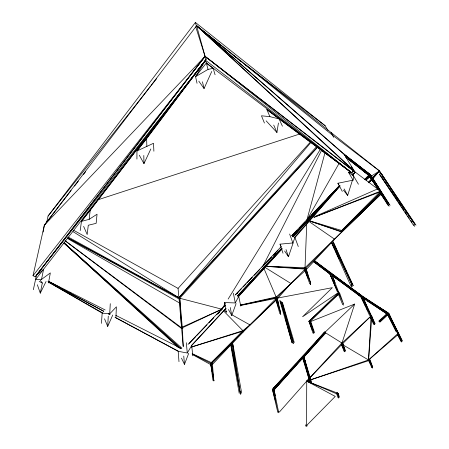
<?xml version="1.0" encoding="UTF-8"?>
<svg xmlns="http://www.w3.org/2000/svg" width="449" height="449" viewBox="0 0 449 449"><rect width="100%" height="100%" fill="white"/><g stroke="black" fill="none" stroke-linecap="round" stroke-linejoin="round"><path stroke-width="0.67" d="M136.934 159.081L136.945 150.993L205.547 60.278L205.064 56.35L196.6 25.733L44.35 225.174L33.018 275.72L35.213 276.831L207.286 58.067L351.629 172.753L358.437 184.242M307.346 425.91L306.577 425.529L306.729 381.134L341.184 343.805L371.031 316.074L362.618 296.755L387.841 312.745L401.804 340.696L397.337 334.118L398.078 334.589L368.522 359.975L310.674 379.781M267.144 266.38L304.203 268.541L310.635 282.999L305.017 267.711L306.695 224.955M115.954 316.994L116.381 306.824L109.713 313.845L102.17 313.088L48.543 282.152M109.713 313.845L110.274 303.687M104.533 318.812L107.687 326.44L108.276 316.152M371.71 367.507L368.539 359.986L370.997 317.342M101.452 323.364L102.17 313.088M370.655 364.274L368.539 359.986L371.609 319.334M80.197 230.629L81.454 221.363L89.143 219.348L90.21 210.261L205.547 60.278L351.629 172.753L353.335 170.968L354.648 171.664L380.55 191.145L340.853 231.387L310.152 221.138M342.301 191.397L337.912 183.254L353.082 180.156L353.694 176.233L348.43 172.192L351.629 172.753L206.304 63.034L195.573 76.639L197.032 83.29M266.15 120.848L276.932 132.477L278.431 122.992M43.132 232.06L44.35 225.174L205.064 56.35L195.736 26.861M48.464 282.909L50.344 272.913L41.521 279.401L35.538 279.598L205.547 60.278L208.05 69.404L195.573 76.639L205.547 60.278L81.454 221.363L90.21 210.261M37.34 284.756L40.275 293.141L42.313 283.005L40.236 280.215M276.803 298.563L277.011 297.53L304.596 269.602M41.521 279.401L43.559 269.428L36.492 275.203L33.344 289.717M46.718 222.193L48.065 216.053L195.399 22.45L325.132 125.726L327.91 130.378M324.902 153.03L306.886 220.044L338.681 164.093M343.429 190.118L347.672 195.394L352.448 180.195M310.495 321.602L354.665 304.068L341.97 343.075L344.854 350.574L341.184 343.805L344.057 351.309M284.615 251.013L288.443 256.716L293.169 242.875M228.468 309.569L231.746 315.423L236.09 303.591M181.48 358.145L184.466 364.375L188.715 353.312M283.005 253.214L280.024 244.161L292.849 242.954L294.971 237.6L340.112 185.931M107.687 326.44L112.733 315.052M198.812 81.168L204.065 88.526L211.748 71.47M139.285 155.197L143.966 163.61L150.819 149.001M40.275 293.141L46.073 281.495M321.338 150.847L262.951 266.134L264.91 264.135M226.279 312.358L224.534 302.542L235.304 302.952L238.739 296.362L282.197 248.78M115.354 317.55L178.197 351.298L187.278 353.015L191.712 345.506L225.982 308.485M220.959 310.242L225.196 303.838M228.131 299.073L319.901 150.084M153.889 151.206L153.502 143.287L136.945 150.993L146.632 138.707L205.547 60.278M36.492 275.203L205.064 56.35L354.648 171.664L196.6 25.733L379.478 170.934L415.982 225.185M45.012 224.309L71.099 190.539M74.523 186.105L78.373 181.121M83.508 174.481L85.647 171.709M35.213 276.831L205.064 56.35L355.019 172.27L352.594 174.801M33.018 275.72L205.064 56.35M48.065 216.053L150.443 86.494M151.307 85.394L156.516 78.805M73.041 231.65L178.87 297.766L310.601 142.821M341.975 344.271L306.729 381.134L279.334 412.098L278.52 411.694L274.07 389.816L324.722 332.092M305.707 363.684L303.917 357.006L325.531 332.282M302.755 358.285L274.07 389.816L273.284 389.412L303.137 356.573L324.79 332.03M294.168 237.689L339.584 186.369M303.687 357.247L316.214 343.058M317.146 342.009L318.998 339.91M413.652 225.538L379.551 174.386L414.887 224.348L380.606 173.303L379.478 170.934L369.28 182.417L379.478 170.934L332.81 135.43L196.6 25.733L354.014 170.609L351.298 166.714M274.07 389.816L289.016 373.136M290.413 371.576L291.816 370.01M292.748 368.966L297.889 363.235M299.287 361.67L300.69 360.104M304.428 355.934L306.762 353.329M308.16 351.763L309.563 350.203M317.033 341.863L317.971 340.819M217.692 313.868L219.555 311.797M317.37 147.311L178.87 297.766L178.068 288.387L310.102 142.355M287.815 372.765L273.099 388.643L277.802 412.362L272.408 389.294L324.644 331.912M305.892 367.608L308.923 378.76L310.843 381.914L303.137 356.573L325.446 332.03M178.87 297.766L316.096 147.193M183.147 346.157L179.1 298.989L317.449 147.351M273.099 388.643L302.446 357.337L309.647 377.974L303.917 357.006L325.626 333.141M293.057 236.887L339.82 185.684M238.43 296.289L282.006 248.735M292.9 236.848L339.792 185.673M217.63 313.84L219.999 311.264M220.947 310.231L222.867 308.199L216.603 314.749M191.672 345.275L225.954 308.306M237.375 295.981L281.652 248.23M292.596 236.421L339.73 185.589M237.403 296.149L281.669 248.331M292.613 236.505L339.73 185.605M288.763 371.744L290.183 370.206M292.086 368.158L295.88 364.06M302.048 357.404L303.951 355.355M312.016 346.65L312.964 345.629M365.351 179.695L369.157 175.598L344.394 154.647L196.6 25.733L221.172 45.54M372.642 177.967L379.478 170.934L368.506 182.749L379.478 170.934L380.241 173.959M303.473 224.068L304.433 223.046M317.376 209.262L318.335 208.241M321.215 205.176L323.611 202.622M324.565 201.601L325.525 200.58M327.922 198.026L332.72 192.924M335.117 190.37L339.427 185.774M351.415 173.011L353.335 170.968M212.955 380.438L210.682 363.336L242.909 330.672L249.964 324.913L276.595 299.601L243.055 331.912L212.461 364.453L213.685 379.714L210.733 363.342M364.515 179.572L368.797 175.031M368.438 182.648L379.478 170.934M188.036 344.4L225.303 305.298M235.467 294.634L281.45 246.389M291.614 235.725L339.528 185.448M189.203 343.491L195.932 336.43M196.892 335.425L206.989 324.835M208.914 322.82L213.718 317.774M224.309 306.667L225.275 305.657M235.416 295.015L241.214 288.937M243.145 286.905L246.046 283.869M247.012 282.853L252.327 277.28M254.257 275.254L259.573 269.681M261.986 267.144L271.645 257.019M273.093 255.498L277.92 250.435M291.923 235.747L297.232 230.174M299.646 227.643L304.955 222.07M310.253 216.513L307.369 219.539L309.372 217.58M311.219 215.503L316.988 209.453M318.913 207.432L323.718 202.392M326.608 199.362L332.378 193.311M334.297 191.291L337.188 188.266M338.148 187.255L339.107 186.245M365.262 179.628L370.027 174.7L370.498 174.79L390.074 205.316M366.098 180.274L369.993 176.255L371.121 178.017M237.01 293.652L237.981 292.653M352.577 174.779L355.019 172.27L344.063 154.097L196.6 25.733M368.253 182.49L371.665 178.971M265.892 263.136L268.828 260.139M274.704 254.151L275.686 253.152M306.577 425.529L335.246 396.416L306.729 381.134L309.361 380.236L306.729 381.134L336.772 393.857M305.028 270.786L275.344 297.794L240.395 305.253M381.914 194.956L381.19 193.828L304.203 268.541L309.788 283.847M192.329 353.705L211.384 362.624L212.461 364.453L212.276 363.078L275.742 298.815M314.036 217.299L379.635 192.071L380.499 192.739L305.898 268.278L307.896 275.001M312.347 214.628L313.834 213.152M330.666 273.087L329.886 273.862L337.356 291.805M310.237 221.054L341.717 230.511L380.499 192.739M343.569 346.712L342.761 343.541L370.206 316.837L374.399 323.353L371.817 316.579L371.031 316.074L361.075 297.002L314.306 260.684M213.623 379.54L213.87 380.892L211.384 362.624L243.055 331.912L242.836 330.554L243.055 331.912L242.168 331.424L191.442 347.071M312.953 333.091L308.968 321.243L338.742 292.383L331.514 273.716L361.54 295.571L388.565 313.217L402.557 341.173M310.343 321.377L339.624 293.029L338.742 292.383L302.575 316.769L332.333 287.674L277.6 298.063M379.394 321.86L387.408 314.148L362.618 296.755L364.19 300.617M380.309 321.086L381.308 320.131M369.639 315.596L361.075 297.002L362.304 296.071L375.19 323.858M354.665 304.068L324.851 332.367L342.761 343.541L345.657 351.045M312.279 329.689L308.968 321.243L339.624 293.029L343.53 303.816L329.886 273.862L314.171 261.498M378.838 321.024L387.066 313.458L385.904 312.7M379.169 321.725L388.565 313.217L401.804 340.696M379.899 322.186L388.132 314.62M342.581 344.63L368.539 359.986L398.151 333.382L388.565 313.217L392.482 322.017M379.079 321.506L387.408 314.148L398.151 333.382M89.143 219.348L97.051 214.224L96.142 223.349L88.285 225.235L87.185 234.535L83.637 226.386M365.879 179.622L370.015 176.979M371.2 176.221L378.883 171.316M67.743 237.796L179.763 298.259L221.89 309.204L182.311 327.826L181.632 328.55L65.083 240.782M221.89 309.204L182.243 327.102L181.57 327.821L65.633 241.096M315.176 216.396L377.648 188.9M314.059 217.232L380.55 191.145L369.157 175.598L348.598 159.316M310.719 379.809L369.291 360.429M98.022 199.766L299.825 133.976M191.454 346.998L242.909 330.672L243.796 331.166M240.198 305.084L276.124 297.002L277.011 297.53L277.375 298.81L280.67 312.897L275.344 297.794L275.967 298.697M208.05 69.404L213.168 68.31L215.077 74.77M240.462 305.483L276.23 298.321M267.088 266.291L305.017 267.711L305.898 268.278L306.353 269.507L310.635 282.999M267.093 266.425L304.394 269.058M269.922 116.65L266.829 109.517L351.629 172.753L279.076 118.923L269.922 116.65L261.464 115.791L264.422 123.043M310.175 221.172L341.728 231.998L381.19 193.828L342.593 231.128L341.717 230.511M306.729 381.134L338.131 393.375L339.483 397.303M182.822 328.427L181.57 327.821L179.763 298.259L68.242 237.061M39.231 281.456L42.313 283.005M192.105 353.93L210.682 363.336L213.685 379.714M48.352 281.209L105.161 309.967M115.775 315.344L181.323 348.531M211.384 362.624L212.276 363.078M48.919 281.669L55.132 284.896M56.378 285.547L59.481 287.164M69.427 292.333L70.667 292.978M182.794 328.46L181.57 327.821L182.794 328.494M48.234 281.495L103.854 311.292M108.798 313.941L110.039 314.603M114.983 317.252L178.64 351.354M48.2 281.489L103.646 311.264M108.579 313.913L109.809 314.575M67.732 237.981L179.1 298.989M192.576 354.598L210.867 364.717L211.743 369.432M303.137 356.573L303.917 357.006L311.651 382.346M73.703 230.315L178.068 288.387M224.943 310.91L226.773 311.937M231.656 314.665L249.964 324.913M48.049 281.798L102.799 313.032M67.372 238.425L179.437 302.94L179.763 298.259L182.311 327.826L183.287 346.74M380.067 308.036L387.841 312.745M265.926 267.98L290.89 283.471L277.375 298.81L276.124 297.002L264.326 269.349M346.594 286.019L331.867 275.316L361.838 297.502M363 298.254L387.408 314.148L395.816 330.256M388.189 313.436L361.855 296.256L314.553 261.116M367.905 300.976L369.067 301.728M378.355 307.784L380.101 308.918M364.397 298.737L365.548 299.511M367.849 301.049L369.572 302.205M370.722 302.974L387.408 314.148M309.715 222.002L334.612 239.205L306.353 269.507L305.017 267.711M340.853 231.387L341.728 231.998L341.189 230.724M362.904 169.256L369.667 174.133L389.188 204.637L379.635 192.071L388.233 205.591M337.704 278.374L340.538 280.423M343.945 282.881L349.053 286.563M350.186 287.382L361.54 295.571L374.399 323.353M347.728 286.844L353.391 290.963M318.156 264.691L322.079 267.604M327.125 271.353L329.925 273.43M333.854 276.343L337.216 278.84M342.817 282.999L345.062 284.666M349.546 287.994L352.908 290.492M313.772 261.907L329.886 273.862L336.851 289.829M314.452 260.577L361.54 295.571M313.93 261.789L330.178 274.07M245.171 64.65L325.132 125.726M206.304 63.034L213.168 68.31M266.829 109.517L279.076 118.923L282.427 126.197M369.667 174.133L344.394 154.647L370.863 175.357L389.188 204.637M348.637 159.288L349.726 160.136M350.821 160.989L357.353 166.096M358.992 167.37L360.081 168.223M361.17 169.077L367.709 174.184M345.702 157.285L369.157 175.598L377.474 188.17M344.063 154.097L370.498 174.79M380.606 173.303L381.599 174.089L414.887 224.348M222.266 46.421L223.361 47.302M233.188 55.227L236.466 57.865M237.555 58.746L238.649 59.627M239.744 60.508L240.832 61.39M64.224 242.937L181.867 348.138M64.089 243.004L180.958 348.57M64.027 243.049L179.998 348.418M63.999 243.122L178.275 347.532M223.849 311.202L242.909 330.672M380.415 192.952L379.635 192.071L384.945 200.024M337.912 183.254L338.759 184.309M305.202 269.888L304.203 268.541L308.356 278.7M379.551 174.386L392.067 192.868M392.847 194.024L394.8 196.915M395.586 198.071L397.539 200.956M398.712 202.69L401.058 206.158M401.844 207.315L403.797 210.199M404.97 211.934L406.536 214.246M407.709 215.975L409.275 218.287M410.835 220.599L412.014 222.334M414.747 226.375L413.63 224.612M280.024 244.161L280.788 245.306M382.099 177.501L383.266 179.246M384.821 181.57L385.988 183.315M396.478 199.03L397.646 200.776M385.708 201.158L387.599 203.998M389.12 206.271L388.419 205.081M372.243 179.785L373.372 181.553M374.494 183.321L375.622 185.083M376.75 186.851L377.497 188.03M382.991 196.651L383.715 197.785M386.595 202.308L387.678 204.009M369.157 175.598L378.513 190.309M381.599 174.089L387.93 184.079M381.246 192.228L370.863 175.357L373.523 180.15M332.81 135.43L331.025 132.466L331.682 133.684M375.779 183.68L370.863 175.357L373.529 180.122M348.43 172.192L353.082 180.156M368.539 359.986L372.502 366.799L370.071 359.733L369.319 359.284L372.502 366.799M400.559 339.36L401.726 341.908L397.337 334.118L400.974 341.436M224.534 302.542L225.19 303.715M344.153 188.962L347.672 195.394M332.67 135.514L333.658 137.343M372.76 321.63L370.206 316.837L373.562 324.122M373.72 323.426L374.359 324.627L373.77 322.769M400.514 339.472L401.726 341.908M387.066 313.458L396.405 332.243M371.261 365.503L372.468 367.95L371.974 366.67M361.075 297.002L365.284 305.629M366.788 308.71L367.389 309.945M345.96 270.618L346.561 271.875M347.167 273.132L353.2 285.693L333.366 242.073M331.951 242.903L352.083 284.958L332.962 241.556M332.097 243.672L334.746 249.375M335.33 250.643L337.092 254.448M337.682 255.717L338.855 258.248M351.488 285.508L352.072 286.776L351.219 284.879M373.798 323.409L374.359 324.627M341.184 343.805L343.165 348.098M344.013 349.939L344.86 351.78L344.535 350.512M308.923 378.76L310.893 383.042M388.565 313.217L392.954 322.78M332.692 242.146L352.083 284.958M331.615 243.016L350.955 286.047M338.524 293.663L339.354 295.577M343.536 305.157L343.036 303.85M273.722 125.086L276.932 132.477M308.968 321.243L313.761 332.316L309.956 320.361M371.407 365.447L372.468 367.95M337.889 293.085L342.688 304.624M310.175 283.145L310.691 284.413L310.293 283.072M364.711 301.902L365.497 303.833M313.301 332.288L313.806 333.59M344.377 350.529L344.86 351.78M331.514 273.716L335.021 282.887M337.238 393.01L338.72 396.894L338.131 393.375L338.389 395.344M294.971 237.6L298.276 246.535M309.44 320.665L313.761 332.316L309.72 320.384M310.225 283.134L310.691 284.413M338.254 396.658L338.737 397.977L338.563 396.658M289.639 234.047L292.849 242.954M337.154 392.347L338.72 396.894M338.293 396.692L338.737 397.977M336.419 393.027L337.968 397.561M310.343 320.26L314.614 332.821M286.024 249.582L288.443 256.716M278.167 306.341L275.344 297.794L279.856 313.699M280.333 312.919L280.765 314.233L280.468 312.897M371.817 316.579L372.597 319.054M280.266 300.808L293.135 341.874L282.023 302.16M302.446 357.337L310.085 382.61M306.628 426.55L306.308 425.197M342.761 343.541L344.854 350.574M282.472 302.592L294.263 342.52M281.282 301.52L293.135 341.874M279.749 300.443L292.103 342.868L287.433 326.019M276.124 297.002L280.67 312.897M280.389 312.902L280.765 314.233M303.917 357.006L310.843 381.914M285.194 317.931L287.063 324.672M195.399 22.45L196.494 26.424M305.488 424.816L305.859 426.168M305.006 364.33L305.539 366.294M306.066 365.02L306.6 367.024M272.408 389.294L274.535 397.337M274.889 398.678L275.422 400.693M278.257 411.419L278.616 412.76M202.443 81.785L204.065 88.526M242.735 330.565L243.055 331.912M277.011 297.53L278.363 303.541M238.739 296.362L240.771 306.078M274.019 389.721L275.237 395.822M233.368 293.248L235.304 302.952M240.338 392.072L240.737 394.115L240.4 392.044M231.055 345.158L240.164 392.454L232.487 343.704M230.275 307.559L231.746 315.423M232.807 343.715L241.685 393.201M240.372 392.05L240.737 394.115M231.65 344.344L240.164 392.454M230.786 345.214L239.222 393.369M232.79 345.146L233.014 346.527M233.239 347.902L233.463 349.283M213.713 379.5L213.87 380.892M191.712 345.506L192.761 355.788M186.329 342.739L187.278 353.015M183.759 356.074L184.466 364.375M178.197 351.298L178.983 361.664M146.632 138.707L146.857 146.565M143.809 155.466L143.966 163.61M355.019 172.27L352.566 174.768L355.019 172.27M360.188 295.902L358.493 294.667L360.193 295.897M341.728 231.998L341.1 230.78L341.728 231.998M293.236 343.507L292.843 342.177L293.236 343.507"/></g></svg>
